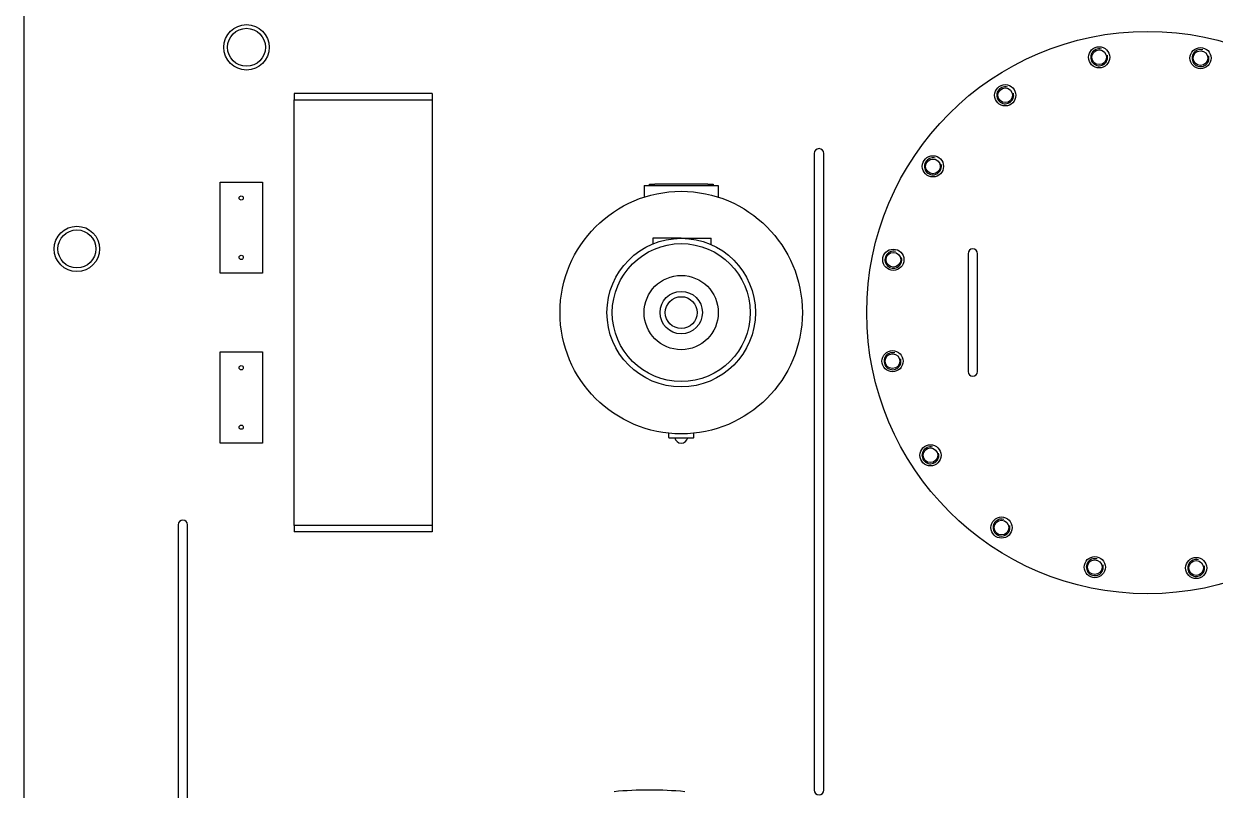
# Model space of a CAD drawing. Header units: millimetres. Extents: x 89978 to 501025, y -351975 to 835730.
# Drawn here: x 148463 to 149587, y -211736 to -211014 of the extents above; entities that cross this region are included whole.
import ezdxf

# ---------------------------------------------------------------- set-up
doc = ezdxf.new("R2010")
doc.units = ezdxf.units.MM
doc.header["$LTSCALE"] = 150
doc.layers.add('------00 Switch Gear_154kV', color=4, linetype='Continuous')

# ---------------------------------------------------------------- blocks, each defined once
blk = doc.blocks.new('X-1F-PLAN$0$top tr')
at = {"layer": '------00 Switch Gear_154kV', "linetype": 'Continuous'}
for p, q in [((324216, 113327.9), (324216, 115167.9)), ((324061.5, 115018.9), (324061.5, 113836.9)), ((324070.5, 113836.9), (324070.5, 115018.9)), ((323461.5, 114077.9), (323461.5, 114068.9)), ((323470.5, 114068.9), (323470.5, 114077.9)), ((323461.5, 114068.9), (323461.5, 113486.9)), ((323470.5, 113486.9), (323470.5, 114068.9)), ((323831, 113834.4), (323961, 113834.4)), ((323831, 113828.4), (323831, 113834.4)), ((323831, 113427.4), (323831, 113828.4)), ((323831, 113828.4), (323961, 113828.4)), ((323961, 113828.4), (323961, 113834.4)), ((323961, 113828.4), (323961, 113427.4)), ((324061.5, 113836.9), (324061.5, 113827.9)), ((324070.5, 113827.9), (324070.5, 113836.9)), ((323991, 113664.9), (323991, 113750.9)), ((323991, 113750.9), (324031, 113750.9)), ((324031, 113750.9), (324031, 113664.9)), ((323584, 113745.3), (323584, 113741.3)), ((323607.5, 113745.8), (323584.5, 113745.8)), ((323608, 113741.6), (323608, 113745.3)), ((323316.5, 113683.4), (323316.5, 113678.9)), ((323325.5, 113678.9), (323325.5, 113683.4)), ((323316.5, 113678.9), (323316.5, 113576.9)), ((323325.5, 113576.9), (323325.5, 113678.9)), ((324031, 113664.9), (323991, 113664.9)), ((323991, 113504.9), (323991, 113590.9)), ((323991, 113590.9), (324031, 113590.9)), ((324031, 113590.9), (324031, 113504.9)), ((323316.5, 113576.9), (323316.5, 113572.4)), ((323325.5, 113572.4), (323325.5, 113576.9)), ((323567.8, 113563.7), (323567.8, 113557.9)), ((323596, 113557.9), (323567.8, 113557.9)), ((323596, 113557.9), (323622.7, 113557.9)), ((323622.7, 113557.9), (323622.7, 113563.2)), ((323561, 113508), (323561, 113519.2)), ((323631, 113508), (323631, 113519.2)), ((323631, 113508), (323561, 113508)), ((323566, 113507), (323566, 113508)), ((323571, 113507), (323566, 113507)), ((323571, 113507), (323621, 113507)), ((323626, 113507), (323621, 113507)), ((323626, 113508), (323626, 113507)), ((324031, 113504.9), (323991, 113504.9)), ((323461.5, 113486.9), (323461.5, 113477.9)), ((323470.5, 113477.9), (323470.5, 113486.9)), ((323961, 113427.4), (323831, 113427.4)), ((323831, 113421.4), (323831, 113427.4)), ((323961, 113421.4), (323961, 113427.4)), ((323831, 113421.4), (323961, 113421.4))]:
    blk.add_line(p, q, dxfattribs=at)
for centre, radius in [((323156, 113627.9), 265), ((323110.3, 113868.6), 10), ((323110.3, 113868.6), 6.92), ((323205.9, 113867.8), 10), ((323205.9, 113867.8), 6.92), ((323293.9, 113830.5), 10), ((323293.9, 113830.5), 6.92), ((323360.9, 113762.4), 10), ((323360.9, 113762.4), 6.92), ((323596, 113627.9), 114.3), ((324011, 113735.9), 2), ((323596, 113627.9), 70), ((323596, 113627.9), 65), ((323396.7, 113673.7), 10), ((323396.7, 113673.7), 6.92), ((324011, 113679.9), 2), ((323596, 113627.9), 35), ((323596, 113627.9), 20), ((323596, 113627.9), 15), ((323395.9, 113578.1), 10), ((323395.9, 113578.1), 6.92), ((324166, 113567.9), 21.4), ((324166, 113567.9), 17.9), ((324011, 113575.9), 2), ((324011, 113519.9), 2), ((323358.6, 113490.1), 10), ((323358.6, 113490.1), 6.92), ((323290.4, 113423.1), 10), ((323290.4, 113423.1), 6.92), ((324006, 113377.9), 21.4), ((323106.2, 113388.1), 10), ((323106.2, 113388.1), 6.92), ((323201.8, 113387.3), 10), ((323201.8, 113387.3), 6.92), ((324006, 113377.9), 17.9)]:
    blk.add_circle(centre, radius, dxfattribs=at)
for centre, radius, start, end in [((323466, 114077.9), 4.5, 0, 180), ((323626, 114447.9), 370, 264.8234, 275.1766), ((323110.3, 113868.6), 8, 255, 195), ((323205.9, 113867.8), 8, 255, 195), ((323293.9, 113830.5), 8, 255, 195), ((324066, 113827.9), 4.5, 180, 0), ((323360.9, 113762.4), 8, 255, 195), ((323596, 113744.6), 6.27, 90, 168.2803), ((323596, 113744.6), 6.27, 11.7197, 90), ((323584.5, 113745.3), 0.5, 90, 180), ((323607.5, 113745.3), 0.5, 0, 90), ((323321, 113683.4), 4.5, 0, 180), ((323396.7, 113673.7), 8, 255, 195), ((323395.9, 113578.1), 8, 255, 195), ((323321, 113572.4), 4.5, 180, 0), ((323358.6, 113490.1), 8, 255, 195), ((323466, 113477.9), 4.5, 180, 0), ((323290.4, 113423.1), 8, 255, 195), ((323106.2, 113388.1), 8, 255, 195), ((323201.8, 113387.3), 8, 255, 195)]:
    blk.add_arc(centre, radius, start, end, dxfattribs=at)

msp = doc.modelspace()

# ---------------------------------------------------------------- block references
at = {"layer": '------00 Switch Gear_154kV', "color": 4, "rotation": 180}
msp.add_blockref('X-1F-PLAN$0$top tr', (472679.1, -97658.1), dxfattribs=at)
msp.add_blockref('X-1F-PLAN$0$top tr', (472679.1, -97658.1), dxfattribs=at)

doc.saveas('drawing.dxf')
